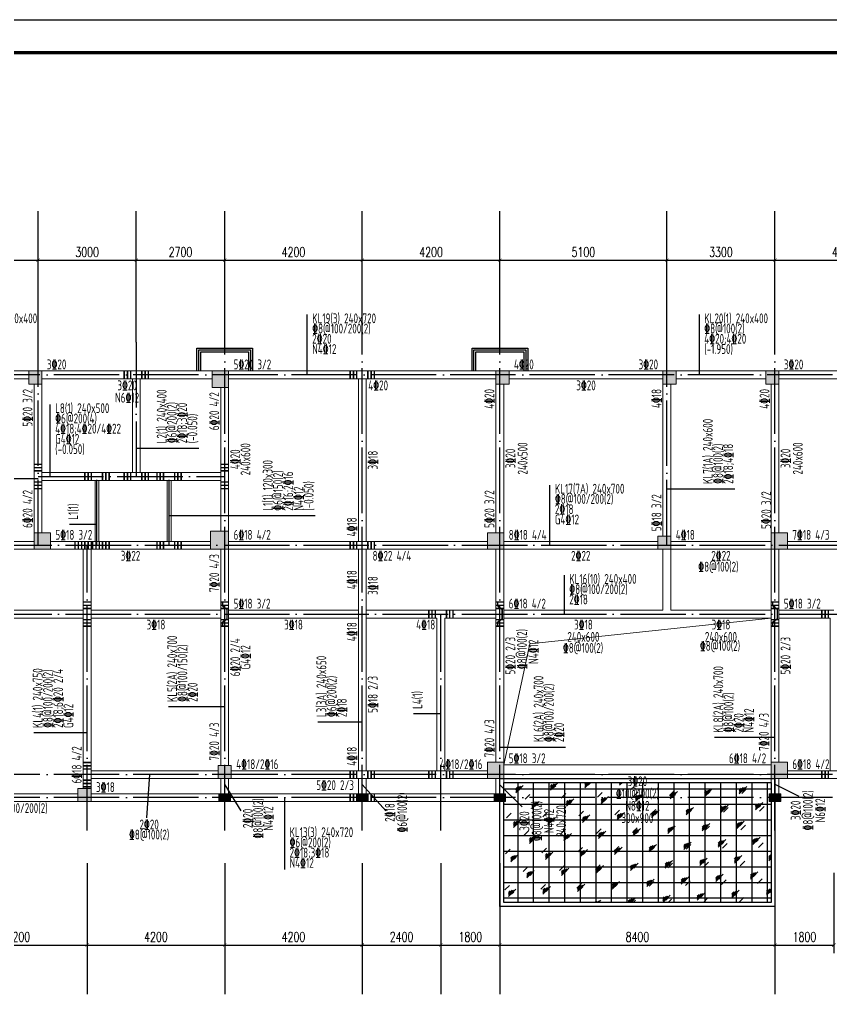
# Model space of a CAD drawing. Extents: x -638872 to -278819, y -139534 to 213996.
# Drawn here: x -519150 to -494384, y -33991 to -3591 of the extents above; entities that cross this region are included whole.
import ezdxf
from ezdxf.enums import TextEntityAlignment as Align

# ---------------------------------------------------------------- set-up
doc = ezdxf.new("R2010")
doc.units = 0
doc.header["$LTSCALE"] = 1000
doc.header["$MEASUREMENT"] = 0
doc.linetypes.add('DOTE', pattern=[2.42, 2, -0.2, 0.02, -0.2])
doc.linetypes.add('线型3', pattern=[500, 300, -200])
doc.layers.get('0').update_dxf_attribs({"linetype": 'CONTINUOUS'})
doc.layers.get('Defpoints').update_dxf_attribs({"linetype": 'CONTINUOUS'})
for name, color, linetype in [('0 - 填充', 250, 'CONTINUOUS'), ('AXIS', 171, 'CONTINUOUS'), ('DOTE', 14, 'DOTE'), ('ROOF', 150, 'CONTINUOUS'), ('TK', 4, 'CONTINUOUS'), ('室外线条', 151, 'CONTINUOUS'), ('栏杆', 144, 'CONTINUOUS')]:
    doc.layers.add(name, color=color, linetype=linetype)
for name, color, linetype, lineweight in [('COLU', 7, 'CONTINUOUS', 0), ('COLU_HATCH', 251, 'CONTINUOUS', 0), ('梁', 4, 'CONTINUOUS', 18), ('梁原位标注', 7, 'CONTINUOUS', 25), ('梁原位标注竖向', 7, 'CONTINUOUS', 25), ('梁虚线', 134, '线型3', 18), ('梁集中标注', 2, 'CONTINUOUS', 25), ('梁集中标注竖向', 2, 'CONTINUOUS', 25), ('次梁吊筋', 1, 'CONTINUOUS', 40), ('次梁箍筋', 1, 'CONTINUOUS', 40), ('洞口边线', 9, 'CONTINUOUS', 18)]:
    doc.layers.add(name, color=color, linetype=linetype, lineweight=lineweight)
doc.styles.add('_TCH_DIM_T3', font='SIMPLEX', dxfattribs={"width": 0.705882, "bigfont": 'GBCBIG'})
doc.styles.add('FromPkpm', font='Pkpmeng', dxfattribs={"width": 0.7, "bigfont": 'hztxt'})
doc.dimstyles.new('_TCH_ARCH&&100', dxfattribs={"dimtxt": 297.5, "dimasz": 100, "dimexe": 250, "dimexo": 300, "dimgap": 100, "dimtad": 1, "dimdec": 0, "dimzin": 0, "dimdsep": 46, "dimtxsty": '_TCH_DIM_T3', "dimblk": 'ARCHTICK', "dimcen": 0.09, "dimclrt": 7, "dimazin": 2, "dimtfac": 1, "dimtdec": 0, "dimtix": 1, "dimtmove": 2, "dimatfit": 3, "dimfxl": 0, "dimtolj": 1, "dimtzin": 0, "dimarcsym": 0})

# ---------------------------------------------------------------- blocks, each defined once
blk = doc.blocks.new('GeYuanFrame_84081615', base_point=(18.76, 4.34))
at = {"layer": 'TK'}
blk.add_line((43.76, 414.34), (751.76, 414.34), dxfattribs=at)
blk.add_lwpolyline([(18.76, 424.34), (761.76, 424.34), (761.76, 4.34), (18.76, 4.34), (18.76, 424.34)], dxfattribs=at)
at = {"layer": 'TK', "const_width": 1}
blk.add_lwpolyline([(751.76, 414.34), (43.76, 414.34), (43.76, 14.34), (751.76, 14.34)], close=True, dxfattribs=at)
blk = doc.blocks.new('_ArchTick')
at = {"color": 0, "linetype": 'ByBlock', "const_width": 0.15}
blk.add_lwpolyline([(-0.5, -0.5), (0.5, 0.5)], dxfattribs=at)
blk = doc.blocks.new('*D730')
at = {"layer": 'AXIS', "color": 0, "lineweight": -2}
for p, q in [((-521297, -29623), (-521297, -32073)), ((-517097, -29623), (-517097, -32073)), ((-521297, -31823), (-517097, -31823))]:
    blk.add_line(p, q, dxfattribs=at)
at = {"layer": 'Defpoints', "color": 0}
for p in [(-521297, -29323), (-517097, -29323), (-517097, -31823)]:
    blk.add_point(p, dxfattribs=at)
at = {"layer": 'AXIS', "color": 0, "lineweight": -2, "xscale": 100, "yscale": 100, "zscale": 100, "rotation": 180}
blk.add_blockref('_ArchTick', (-521297, -31823), dxfattribs=at)
at = {"layer": 'AXIS', "color": 0, "lineweight": -2, "xscale": 100, "yscale": 100, "zscale": 100}
blk.add_blockref('_ArchTick', (-517097, -31823), dxfattribs=at)
at = {"layer": 'AXIS', "color": 7, "insert": (-519197, -31575), "char_height": 297.5, "attachment_point": 5, "style": '_TCH_DIM_T3'}
blk.add_mtext('\\A1;4200', dxfattribs=at)
blk = doc.blocks.new('*D731')
at = {"layer": 'AXIS', "color": 0, "lineweight": -2}
for p, q in [((-517097, -29623), (-517097, -32073)), ((-512897, -29623), (-512897, -32073)), ((-517097, -31823), (-512897, -31823))]:
    blk.add_line(p, q, dxfattribs=at)
at = {"layer": 'Defpoints', "color": 0}
for p in [(-517097, -29323), (-512897, -29323), (-512897, -31823)]:
    blk.add_point(p, dxfattribs=at)
at = {"layer": 'AXIS', "color": 0, "lineweight": -2, "xscale": 100, "yscale": 100, "zscale": 100, "rotation": 180}
blk.add_blockref('_ArchTick', (-517097, -31823), dxfattribs=at)
at = {"layer": 'AXIS', "color": 0, "lineweight": -2, "xscale": 100, "yscale": 100, "zscale": 100}
blk.add_blockref('_ArchTick', (-512897, -31823), dxfattribs=at)
at = {"layer": 'AXIS', "color": 7, "insert": (-514997, -31575), "char_height": 297.5, "attachment_point": 5, "style": '_TCH_DIM_T3'}
blk.add_mtext('\\A1;4200', dxfattribs=at)
blk = doc.blocks.new('*D732')
at = {"layer": 'AXIS', "color": 0, "lineweight": -2}
for p, q in [((-512897, -29623), (-512897, -32073)), ((-508697, -29623), (-508697, -32073)), ((-512897, -31823), (-508697, -31823))]:
    blk.add_line(p, q, dxfattribs=at)
at = {"layer": 'Defpoints', "color": 0}
for p in [(-512897, -29323), (-508697, -29323), (-508697, -31823)]:
    blk.add_point(p, dxfattribs=at)
at = {"layer": 'AXIS', "color": 0, "lineweight": -2, "xscale": 100, "yscale": 100, "zscale": 100, "rotation": 180}
blk.add_blockref('_ArchTick', (-512897, -31823), dxfattribs=at)
at = {"layer": 'AXIS', "color": 0, "lineweight": -2, "xscale": 100, "yscale": 100, "zscale": 100}
blk.add_blockref('_ArchTick', (-508697, -31823), dxfattribs=at)
at = {"layer": 'AXIS', "color": 7, "insert": (-510797, -31575), "char_height": 297.5, "attachment_point": 5, "style": '_TCH_DIM_T3'}
blk.add_mtext('\\A1;4200', dxfattribs=at)
blk = doc.blocks.new('*D733')
at = {"layer": 'AXIS', "color": 0, "lineweight": -2}
for p, q in [((-508697, -29623), (-508697, -32073)), ((-506297, -29623), (-506297, -32073)), ((-508697, -31823), (-506297, -31823))]:
    blk.add_line(p, q, dxfattribs=at)
at = {"layer": 'Defpoints', "color": 0}
for p in [(-508697, -29323), (-506297, -29323), (-506297, -31823)]:
    blk.add_point(p, dxfattribs=at)
at = {"layer": 'AXIS', "color": 0, "lineweight": -2, "xscale": 100, "yscale": 100, "zscale": 100, "rotation": 180}
blk.add_blockref('_ArchTick', (-508697, -31823), dxfattribs=at)
at = {"layer": 'AXIS', "color": 0, "lineweight": -2, "xscale": 100, "yscale": 100, "zscale": 100}
blk.add_blockref('_ArchTick', (-506297, -31823), dxfattribs=at)
at = {"layer": 'AXIS', "color": 7, "insert": (-507497, -31575), "char_height": 297.5, "attachment_point": 5, "style": '_TCH_DIM_T3'}
blk.add_mtext('\\A1;2400', dxfattribs=at)
blk = doc.blocks.new('*D734')
at = {"layer": 'AXIS', "color": 0, "lineweight": -2}
for p, q in [((-506297, -29623), (-506297, -32073)), ((-504497, -29623), (-504497, -32073)), ((-506297, -31823), (-504497, -31823))]:
    blk.add_line(p, q, dxfattribs=at)
at = {"layer": 'Defpoints', "color": 0}
for p in [(-506297, -29323), (-504497, -29323), (-504497, -31823)]:
    blk.add_point(p, dxfattribs=at)
at = {"layer": 'AXIS', "color": 0, "lineweight": -2, "xscale": 100, "yscale": 100, "zscale": 100, "rotation": 180}
blk.add_blockref('_ArchTick', (-506297, -31823), dxfattribs=at)
at = {"layer": 'AXIS', "color": 0, "lineweight": -2, "xscale": 100, "yscale": 100, "zscale": 100}
blk.add_blockref('_ArchTick', (-504497, -31823), dxfattribs=at)
at = {"layer": 'AXIS', "color": 7, "insert": (-505397, -31575), "char_height": 297.5, "attachment_point": 5, "style": '_TCH_DIM_T3'}
blk.add_mtext('\\A1;1800', dxfattribs=at)
blk = doc.blocks.new('*D735')
at = {"layer": 'AXIS', "color": 0, "lineweight": -2}
for p, q in [((-504497, -29623), (-504497, -32073)), ((-496097, -29623), (-496097, -32073)), ((-504497, -31823), (-496097, -31823))]:
    blk.add_line(p, q, dxfattribs=at)
at = {"layer": 'Defpoints', "color": 0}
for p in [(-504497, -29323), (-496097, -29323), (-496097, -31823)]:
    blk.add_point(p, dxfattribs=at)
at = {"layer": 'AXIS', "color": 0, "lineweight": -2, "xscale": 100, "yscale": 100, "zscale": 100, "rotation": 180}
blk.add_blockref('_ArchTick', (-504497, -31823), dxfattribs=at)
at = {"layer": 'AXIS', "color": 0, "lineweight": -2, "xscale": 100, "yscale": 100, "zscale": 100}
blk.add_blockref('_ArchTick', (-496097, -31823), dxfattribs=at)
at = {"layer": 'AXIS', "color": 7, "insert": (-500297, -31575), "char_height": 297.5, "attachment_point": 5, "style": '_TCH_DIM_T3'}
blk.add_mtext('\\A1;8400', dxfattribs=at)
blk = doc.blocks.new('*D736')
at = {"layer": 'AXIS', "color": 0, "lineweight": -2}
for p, q in [((-496097, -29623), (-496097, -32073)), ((-494297, -29623), (-494297, -32073)), ((-496097, -31823), (-494297, -31823))]:
    blk.add_line(p, q, dxfattribs=at)
at = {"layer": 'Defpoints', "color": 0}
for p in [(-496097, -29323), (-494297, -29323), (-494297, -31823)]:
    blk.add_point(p, dxfattribs=at)
at = {"layer": 'AXIS', "color": 0, "lineweight": -2, "xscale": 100, "yscale": 100, "zscale": 100, "rotation": 180}
blk.add_blockref('_ArchTick', (-496097, -31823), dxfattribs=at)
at = {"layer": 'AXIS', "color": 0, "lineweight": -2, "xscale": 100, "yscale": 100, "zscale": 100}
blk.add_blockref('_ArchTick', (-494297, -31823), dxfattribs=at)
at = {"layer": 'AXIS', "color": 7, "insert": (-495197, -31575), "char_height": 297.5, "attachment_point": 5, "style": '_TCH_DIM_T3'}
blk.add_mtext('\\A1;1800', dxfattribs=at)
blk = doc.blocks.new('*D742')
at = {"layer": 'AXIS', "color": 0, "lineweight": -2}
for p, q in [((-521597, -13123), (-521597, -10673)), ((-521597, -10923), (-518597, -10923)), ((-518597, -13123), (-518597, -10673))]:
    blk.add_line(p, q, dxfattribs=at)
at = {"layer": 'Defpoints', "color": 0}
for p in [(-518597, -10923), (-521597, -13423), (-518597, -13423)]:
    blk.add_point(p, dxfattribs=at)
at = {"layer": 'AXIS', "color": 0, "lineweight": -2, "xscale": 100, "yscale": 100, "zscale": 100, "rotation": 180}
blk.add_blockref('_ArchTick', (-521597, -10923), dxfattribs=at)
at = {"layer": 'AXIS', "color": 0, "lineweight": -2, "xscale": 100, "yscale": 100, "zscale": 100}
blk.add_blockref('_ArchTick', (-518597, -10923), dxfattribs=at)
at = {"layer": 'AXIS', "color": 7, "insert": (-520097, -10675), "char_height": 297.5, "attachment_point": 5, "style": '_TCH_DIM_T3'}
blk.add_mtext('\\A1;3000', dxfattribs=at)
blk = doc.blocks.new('*D743')
at = {"layer": 'AXIS', "color": 0, "lineweight": -2}
for p, q in [((-518597, -13123), (-518597, -10673)), ((-518597, -10923), (-515597, -10923)), ((-515597, -13123), (-515597, -10673))]:
    blk.add_line(p, q, dxfattribs=at)
at = {"layer": 'Defpoints', "color": 0}
for p in [(-515597, -10923), (-518597, -13423), (-515597, -13423)]:
    blk.add_point(p, dxfattribs=at)
at = {"layer": 'AXIS', "color": 0, "lineweight": -2, "xscale": 100, "yscale": 100, "zscale": 100, "rotation": 180}
blk.add_blockref('_ArchTick', (-518597, -10923), dxfattribs=at)
at = {"layer": 'AXIS', "color": 0, "lineweight": -2, "xscale": 100, "yscale": 100, "zscale": 100}
blk.add_blockref('_ArchTick', (-515597, -10923), dxfattribs=at)
at = {"layer": 'AXIS', "color": 7, "insert": (-517097, -10675), "char_height": 297.5, "attachment_point": 5, "style": '_TCH_DIM_T3'}
blk.add_mtext('\\A1;3000', dxfattribs=at)
blk = doc.blocks.new('*D744')
at = {"layer": 'AXIS', "color": 0, "lineweight": -2}
for p, q in [((-515597, -13123), (-515597, -10673)), ((-515597, -10923), (-512897, -10923)), ((-512897, -13123), (-512897, -10673))]:
    blk.add_line(p, q, dxfattribs=at)
at = {"layer": 'Defpoints', "color": 0}
for p in [(-512897, -10923), (-515597, -13423), (-512897, -13423)]:
    blk.add_point(p, dxfattribs=at)
at = {"layer": 'AXIS', "color": 0, "lineweight": -2, "xscale": 100, "yscale": 100, "zscale": 100, "rotation": 180}
blk.add_blockref('_ArchTick', (-515597, -10923), dxfattribs=at)
at = {"layer": 'AXIS', "color": 0, "lineweight": -2, "xscale": 100, "yscale": 100, "zscale": 100}
blk.add_blockref('_ArchTick', (-512897, -10923), dxfattribs=at)
at = {"layer": 'AXIS', "color": 7, "insert": (-514247, -10675), "char_height": 297.5, "attachment_point": 5, "style": '_TCH_DIM_T3'}
blk.add_mtext('\\A1;2700', dxfattribs=at)
blk = doc.blocks.new('*D745')
at = {"layer": 'AXIS', "color": 0, "lineweight": -2}
for p, q in [((-512897, -13123), (-512897, -10673)), ((-512897, -10923), (-508697, -10923)), ((-508697, -13123), (-508697, -10673))]:
    blk.add_line(p, q, dxfattribs=at)
at = {"layer": 'Defpoints', "color": 0}
for p in [(-508697, -10923), (-512897, -13423), (-508697, -13423)]:
    blk.add_point(p, dxfattribs=at)
at = {"layer": 'AXIS', "color": 0, "lineweight": -2, "xscale": 100, "yscale": 100, "zscale": 100, "rotation": 180}
blk.add_blockref('_ArchTick', (-512897, -10923), dxfattribs=at)
at = {"layer": 'AXIS', "color": 0, "lineweight": -2, "xscale": 100, "yscale": 100, "zscale": 100}
blk.add_blockref('_ArchTick', (-508697, -10923), dxfattribs=at)
at = {"layer": 'AXIS', "color": 7, "insert": (-510797, -10675), "char_height": 297.5, "attachment_point": 5, "style": '_TCH_DIM_T3'}
blk.add_mtext('\\A1;4200', dxfattribs=at)
blk = doc.blocks.new('*D746')
at = {"layer": 'AXIS', "color": 0, "lineweight": -2}
for p, q in [((-508697, -13123), (-508697, -10673)), ((-508697, -10923), (-504497, -10923)), ((-504497, -13123), (-504497, -10673))]:
    blk.add_line(p, q, dxfattribs=at)
at = {"layer": 'Defpoints', "color": 0}
for p in [(-504497, -10923), (-508697, -13423), (-504497, -13423)]:
    blk.add_point(p, dxfattribs=at)
at = {"layer": 'AXIS', "color": 0, "lineweight": -2, "xscale": 100, "yscale": 100, "zscale": 100, "rotation": 180}
blk.add_blockref('_ArchTick', (-508697, -10923), dxfattribs=at)
at = {"layer": 'AXIS', "color": 0, "lineweight": -2, "xscale": 100, "yscale": 100, "zscale": 100}
blk.add_blockref('_ArchTick', (-504497, -10923), dxfattribs=at)
at = {"layer": 'AXIS', "color": 7, "insert": (-506597, -10675), "char_height": 297.5, "attachment_point": 5, "style": '_TCH_DIM_T3'}
blk.add_mtext('\\A1;4200', dxfattribs=at)
blk = doc.blocks.new('*D747')
at = {"layer": 'AXIS', "color": 0, "lineweight": -2}
for p, q in [((-504497, -13123), (-504497, -10673)), ((-504497, -10923), (-499397, -10923)), ((-499397, -13123), (-499397, -10673))]:
    blk.add_line(p, q, dxfattribs=at)
at = {"layer": 'Defpoints', "color": 0}
for p in [(-499397, -10923), (-504497, -13423), (-499397, -13423)]:
    blk.add_point(p, dxfattribs=at)
at = {"layer": 'AXIS', "color": 0, "lineweight": -2, "xscale": 100, "yscale": 100, "zscale": 100, "rotation": 180}
blk.add_blockref('_ArchTick', (-504497, -10923), dxfattribs=at)
at = {"layer": 'AXIS', "color": 0, "lineweight": -2, "xscale": 100, "yscale": 100, "zscale": 100}
blk.add_blockref('_ArchTick', (-499397, -10923), dxfattribs=at)
at = {"layer": 'AXIS', "color": 7, "insert": (-501947, -10675), "char_height": 297.5, "attachment_point": 5, "style": '_TCH_DIM_T3'}
blk.add_mtext('\\A1;5100', dxfattribs=at)
blk = doc.blocks.new('*D748')
at = {"layer": 'AXIS', "color": 0, "lineweight": -2}
for p, q in [((-499397, -13123), (-499397, -10673)), ((-499397, -10923), (-496097, -10923)), ((-496097, -13123), (-496097, -10673))]:
    blk.add_line(p, q, dxfattribs=at)
at = {"layer": 'Defpoints', "color": 0}
for p in [(-496097, -10923), (-499397, -13423), (-496097, -13423)]:
    blk.add_point(p, dxfattribs=at)
at = {"layer": 'AXIS', "color": 0, "lineweight": -2, "xscale": 100, "yscale": 100, "zscale": 100, "rotation": 180}
blk.add_blockref('_ArchTick', (-499397, -10923), dxfattribs=at)
at = {"layer": 'AXIS', "color": 0, "lineweight": -2, "xscale": 100, "yscale": 100, "zscale": 100}
blk.add_blockref('_ArchTick', (-496097, -10923), dxfattribs=at)
at = {"layer": 'AXIS', "color": 7, "insert": (-497747, -10675), "char_height": 297.5, "attachment_point": 5, "style": '_TCH_DIM_T3'}
blk.add_mtext('\\A1;3300', dxfattribs=at)
blk = doc.blocks.new('*D749')
at = {"layer": 'AXIS', "color": 0, "lineweight": -2}
for p, q in [((-496097, -13123), (-496097, -10673)), ((-496097, -10923), (-491897, -10923)), ((-491897, -13123), (-491897, -10673))]:
    blk.add_line(p, q, dxfattribs=at)
at = {"layer": 'Defpoints', "color": 0}
for p in [(-491897, -10923), (-496097, -13423), (-491897, -13423)]:
    blk.add_point(p, dxfattribs=at)
at = {"layer": 'AXIS', "color": 0, "lineweight": -2, "xscale": 100, "yscale": 100, "zscale": 100, "rotation": 180}
blk.add_blockref('_ArchTick', (-496097, -10923), dxfattribs=at)
at = {"layer": 'AXIS', "color": 0, "lineweight": -2, "xscale": 100, "yscale": 100, "zscale": 100}
blk.add_blockref('_ArchTick', (-491897, -10923), dxfattribs=at)
at = {"layer": 'AXIS', "color": 7, "insert": (-493997, -10675), "char_height": 297.5, "attachment_point": 5, "style": '_TCH_DIM_T3'}
blk.add_mtext('\\A1;4200', dxfattribs=at)

msp = doc.modelspace()

# ---------------------------------------------------------------- hatches: boundary and pattern name
at = {"layer": '0 - 填充'}
h = msp.add_hatch(dxfattribs=at)
h.set_pattern_fill('玻璃1', color=256, scale=100)
h.set_pattern_definition([(45, (-747782.55, 22041.4), (-489.8836, 489.8836), [224, -576]), (45, (-747686.55, 22081.4), (-489.8836, 489.8836), [96, -704]), (45, (-747782.55, 22081.4), (-489.8836, 489.8836), [160, -640]), (45, (-747734.55, 22041.4), (537.4012, -537.4012), [200, -600]), (45, (-747782.55, 22001.4), (-489.8836, 489.8836), [320, -480]), (45, (-747782.55, 22121.4), (-489.8836, 489.8836), [80, -720])])
h.paths.add_polyline_path([(-504376.73, -26863.44), (-496216.73, -26863.44), (-496216.73, -30523.44), (-504376.73, -30523.44)])
h = msp.add_hatch(dxfattribs=at)
h.set_pattern_fill('NET', color=256, scale=150)
h.set_pattern_definition([(0, (-747782.55, 22001.4), (0, 476.25), []), (90, (-747782.55, 22001.4), (-476.25, 3e-14), [])])
h.paths.add_polyline_path([(-504376.73, -26863.44), (-496216.73, -26863.44), (-496216.73, -30523.44), (-504376.73, -30523.44)])
at = {"layer": 'COLU_HATCH'}
for points in [[(-518476.73, -14703.44), (-518476.73, -14303.44), (-518876.73, -14303.44), (-518876.73, -14703.44)], [(-512776.73, -14803.44), (-512776.73, -14303.44), (-513276.73, -14303.44), (-513276.73, -14803.44)], [(-504216.73, -14703.44), (-504216.73, -14303.44), (-504616.73, -14303.44), (-504616.73, -14703.44)], [(-499116.73, -14703.44), (-499116.73, -14303.44), (-499516.73, -14303.44), (-499516.73, -14703.44)], [(-495976.73, -14703.44), (-495976.73, -14303.44), (-496376.73, -14303.44), (-496376.73, -14703.44)], [(-518216.73, -19743.44), (-518216.73, -19243.44), (-518716.73, -19243.44), (-518716.73, -19743.44)], [(-512776.73, -19743.44), (-512776.73, -19193.44), (-513326.73, -19193.44), (-513326.73, -19743.44)], [(-504376.73, -19743.44), (-504376.73, -19243.44), (-504876.73, -19243.44), (-504876.73, -19743.44)], [(-499276.73, -19743.44), (-499276.73, -19343.44), (-499676.73, -19343.44), (-499676.73, -19743.44)], [(-495716.73, -19743.44), (-495716.73, -19243.44), (-496216.73, -19243.44), (-496216.73, -19743.44)], [(-512696.73, -26743.44), (-512696.73, -26343.44), (-513096.73, -26343.44), (-513096.73, -26743.44)], [(-504376.73, -26743.44), (-504376.73, -26243.44), (-504876.73, -26243.44), (-504876.73, -26743.44)], [(-495716.73, -26743.44), (-495716.73, -26243.44), (-496216.73, -26243.44), (-496216.73, -26743.44)], [(-516976.73, -27443.44), (-516976.73, -27043.44), (-517376.73, -27043.44), (-517376.73, -27443.44)], [(-513071.73, -27203.44), (-512721.73, -27203.44), (-512721.73, -27443.44), (-513071.73, -27443.44)], [(-508871.73, -27203.44), (-508521.73, -27203.44), (-508521.73, -27443.44), (-508871.73, -27443.44)], [(-504671.73, -27203.44), (-504321.73, -27203.44), (-504321.73, -27443.44), (-504671.73, -27443.44)], [(-496271.73, -27203.44), (-495921.73, -27203.44), (-495921.73, -27443.44), (-496271.73, -27443.44)]]:
    msp.add_hatch(color=256, dxfattribs=at).paths.add_polyline_path(points)

# ---------------------------------------------------------------- linework, layer by layer
at = {"layer": 'AXIS'}
for p, q in [((-518596.73, -13423.44), (-518596.73, -9423.44)), ((-515596.73, -13423.44), (-515596.73, -9423.44)), ((-512896.73, -13423.44), (-512896.73, -9423.44)), ((-508696.73, -13423.44), (-508696.73, -9423.44)), ((-504496.73, -13423.44), (-504496.73, -9423.44)), ((-499396.73, -13423.44), (-499396.73, -9423.44)), ((-496096.73, -13423.44), (-496096.73, -9423.44)), ((-517096.73, -29323.44), (-517096.73, -33323.44)), ((-512896.73, -29323.44), (-512896.73, -33323.44)), ((-508696.73, -29323.44), (-508696.73, -33323.44)), ((-506296.73, -29323.44), (-506296.73, -33323.44)), ((-504496.73, -29323.44), (-504496.73, -33323.44)), ((-496096.73, -29323.44), (-496096.73, -33323.44))]:
    msp.add_line(p, q, dxfattribs=at)
at = {"layer": 'COLU'}
for points in [[(-518476.73, -14703.44), (-518476.73, -14303.44), (-518876.73, -14303.44), (-518876.73, -14703.44)], [(-512776.73, -14803.44), (-512776.73, -14303.44), (-513276.73, -14303.44), (-513276.73, -14803.44)], [(-504216.73, -14703.44), (-504216.73, -14303.44), (-504616.73, -14303.44), (-504616.73, -14703.44)], [(-499116.73, -14703.44), (-499116.73, -14303.44), (-499516.73, -14303.44), (-499516.73, -14703.44)], [(-495976.73, -14703.44), (-495976.73, -14303.44), (-496376.73, -14303.44), (-496376.73, -14703.44)], [(-518216.73, -19743.44), (-518216.73, -19243.44), (-518716.73, -19243.44), (-518716.73, -19743.44)], [(-512776.73, -19743.44), (-512776.73, -19193.44), (-513326.73, -19193.44), (-513326.73, -19743.44)], [(-504376.73, -19743.44), (-504376.73, -19243.44), (-504876.73, -19243.44), (-504876.73, -19743.44)], [(-499276.73, -19743.44), (-499276.73, -19343.44), (-499676.73, -19343.44), (-499676.73, -19743.44)], [(-495716.73, -19743.44), (-495716.73, -19243.44), (-496216.73, -19243.44), (-496216.73, -19743.44)], [(-512696.73, -26743.44), (-512696.73, -26343.44), (-513096.73, -26343.44), (-513096.73, -26743.44)], [(-504376.73, -26743.44), (-504376.73, -26243.44), (-504876.73, -26243.44), (-504876.73, -26743.44)], [(-495716.73, -26743.44), (-495716.73, -26243.44), (-496216.73, -26243.44), (-496216.73, -26743.44)], [(-516976.73, -27443.44), (-516976.73, -27043.44), (-517376.73, -27043.44), (-517376.73, -27443.44)], [(-513071.73, -27203.44), (-512721.73, -27203.44), (-512721.73, -27443.44), (-513071.73, -27443.44)], [(-508871.73, -27203.44), (-508521.73, -27203.44), (-508521.73, -27443.44), (-508871.73, -27443.44)], [(-504671.73, -27203.44), (-504321.73, -27203.44), (-504321.73, -27443.44), (-504671.73, -27443.44)], [(-496271.73, -27203.44), (-495921.73, -27203.44), (-495921.73, -27443.44), (-496271.73, -27443.44)]]:
    msp.add_lwpolyline(points, close=True, dxfattribs=at)
at = {"layer": 'DOTE', "color": 8, "linetype": 'DOTE'}
for p, q in [((-518596.73, -19623.44), (-518596.73, -13423.44)), ((-515596.73, -13423.44), (-515596.73, -17523.44)), ((-512896.73, -28323.44), (-512896.73, -13423.44)), ((-508696.73, -28323.44), (-508696.73, -13423.44)), ((-504496.73, -28323.44), (-504496.73, -13423.44)), ((-499396.73, -19623.44), (-499396.73, -13423.44)), ((-496096.73, -28323.44), (-496096.73, -13423.44)), ((-477396.73, -14423.44), (-522596.73, -14423.44)), ((-518596.73, -17523.44), (-512896.73, -17523.44)), ((-516796.73, -19623.44), (-516796.73, -17523.44)), ((-514596.73, -19623.44), (-514596.73, -17523.44)), ((-522596.73, -19623.44), (-477396.73, -19623.44)), ((-517096.73, -28323.44), (-517096.73, -19623.44)), ((-522596.73, -21723.44), (-477396.73, -21723.44)), ((-506296.73, -28323.44), (-506296.73, -21723.44)), ((-477396.73, -26623.44), (-522596.73, -26623.44)), ((-515194.11, -26623.44), (-515289.99, -27939.27)), ((-512896.73, -26934.84), (-512400.97, -27726.8)), ((-508696.73, -26922.44), (-507982.56, -27728.25)), ((-504496.73, -26929.77), (-503814.95, -27601.38)), ((-496096.73, -26916.98), (-495364.4, -27276.05)), ((-477396.73, -27323.44), (-522596.73, -27323.44))]:
    msp.add_line(p, q, dxfattribs=at)
at = {"layer": 'ROOF'}
for points in [[(-504496.73, -26743.44), (-496096.73, -26743.44), (-496096.73, -30643.44), (-504496.73, -30643.44)], [(-504376.73, -26863.44), (-496216.73, -26863.44), (-496216.73, -30523.44), (-504376.73, -30523.44)]]:
    msp.add_lwpolyline(points, close=True, dxfattribs=at)
at = {"layer": '室外线条'}
for points in [[(-513746.73, -14303.44), (-513746.73, -13603.44), (-512046.73, -13603.44), (-512046.73, -14303.44)], [(-505346.73, -14303.44), (-505346.73, -13603.44), (-503646.73, -13603.44), (-503646.73, -14303.44)]]:
    msp.add_lwpolyline(points, dxfattribs=at)
at = {"layer": '栏杆'}
for points in [[(-513686.73, -14303.44), (-513686.73, -13663.44), (-512106.73, -13663.44), (-512106.73, -14303.44)], [(-505286.73, -14303.44), (-505286.73, -13663.44), (-503706.73, -13663.44), (-503706.73, -14303.44)], [(-513626.73, -14303.44), (-513626.73, -13723.44), (-512166.73, -13723.44), (-512166.73, -14303.44)], [(-505226.73, -14303.44), (-505226.73, -13723.44), (-503766.73, -13723.44), (-503766.73, -14303.44)]]:
    msp.add_lwpolyline(points, dxfattribs=at)
at = {"layer": '梁', "lineweight": 18, "ltscale": 1}
for p, q in [((-521316.73, -14303.44), (-518876.73, -14303.44)), ((-521316.73, -14543.44), (-518876.73, -14543.44)), ((-518476.73, -14303.44), (-513276.73, -14303.44)), ((-518476.73, -14543.44), (-513276.73, -14543.44)), ((-512776.73, -14303.44), (-504616.73, -14303.44)), ((-504216.73, -14303.44), (-499516.73, -14303.44)), ((-499116.73, -14303.44), (-496376.73, -14303.44)), ((-499116.73, -14543.44), (-496376.73, -14543.44)), ((-495976.73, -14303.44), (-487946.73, -14303.44)), ((-518716.73, -19243.44), (-518716.73, -14703.44)), ((-518476.73, -19243.44), (-518476.73, -14703.44)), ((-513016.73, -19193.44), (-513016.73, -14803.44)), ((-499276.73, -19343.44), (-499276.73, -14703.44)), ((-496216.73, -19243.44), (-496216.73, -14703.44)), ((-521476.73, -19503.44), (-518716.73, -19503.44)), ((-518216.73, -19503.44), (-513326.73, -19503.44)), ((-499276.73, -19503.44), (-496216.73, -19503.44)), ((-504376.73, -26243.44), (-504376.73, -21723.44)), ((-504376.73, -21843.44), (-499396.73, -21843.44)), ((-499396.73, -21843.44), (-496216.73, -21843.44)), ((-496216.73, -26243.44), (-496216.73, -21723.44)), ((-504376.73, -26323.44), (-496216.73, -26323.44)), ((-504376.73, -26623.44), (-496216.73, -26623.44)), ((-504376.73, -27443.44), (-504376.73, -26743.44)), ((-496216.73, -27323.44), (-496216.73, -26743.44)), ((-495976.73, -27323.44), (-495976.73, -26743.44)), ((-495716.73, -26743.44), (-487896.73, -26743.44)), ((-495976.73, -27323.44), (-496216.73, -27323.44)), ((-521016.73, -27443.44), (-517376.73, -27443.44)), ((-516976.73, -27443.44), (-504376.73, -27443.44))]:
    msp.add_line(p, q, dxfattribs=at)
at = {"layer": '梁虚线', "lineweight": 18, "ltscale": 1}
for p, q in [((-515716.73, -17403.44), (-515716.73, -14543.44)), ((-515476.73, -17403.44), (-515476.73, -14543.44)), ((-512776.73, -14543.44), (-504616.73, -14543.44)), ((-508816.73, -19503.44), (-508816.73, -14543.44)), ((-508576.73, -19503.44), (-508576.73, -14543.44)), ((-504216.73, -14543.44), (-499516.73, -14543.44)), ((-495976.73, -14543.44), (-487946.73, -14543.44)), ((-512776.73, -19193.44), (-512776.73, -14803.44)), ((-504616.73, -19243.44), (-504616.73, -14703.44)), ((-504376.73, -19243.44), (-504376.73, -14703.44)), ((-499516.73, -19343.44), (-499516.73, -14703.44)), ((-495976.73, -19243.44), (-495976.73, -14703.44)), ((-518476.73, -17403.44), (-513016.73, -17403.44)), ((-518476.73, -17643.44), (-513016.73, -17643.44)), ((-516856.73, -19503.44), (-516856.73, -17643.44)), ((-516736.73, -19503.44), (-516736.73, -17643.44)), ((-514656.73, -19503.44), (-514656.73, -17643.44)), ((-514536.73, -19503.44), (-514536.73, -17643.44)), ((-521476.73, -19743.44), (-518716.73, -19743.44)), ((-518216.73, -19743.44), (-513326.73, -19743.44)), ((-517216.73, -27043.44), (-517216.73, -19743.44)), ((-516976.73, -27043.44), (-516976.73, -19743.44)), ((-513016.73, -26343.44), (-513016.73, -19743.44)), ((-512776.73, -19503.44), (-504876.73, -19503.44)), ((-512776.73, -26343.44), (-512776.73, -19743.44)), ((-512776.73, -19743.44), (-504876.73, -19743.44)), ((-508816.73, -26503.44), (-508816.73, -19743.44)), ((-508576.73, -26503.44), (-508576.73, -19743.44)), ((-504616.73, -21723.44), (-504616.73, -19743.44)), ((-504376.73, -19503.44), (-499676.73, -19503.44)), ((-504376.73, -19743.44), (-499676.73, -19743.44)), ((-504376.73, -21723.44), (-504376.73, -19743.44)), ((-499516.73, -21603.44), (-499516.73, -19743.44)), ((-499276.73, -19743.44), (-496216.73, -19743.44)), ((-499276.73, -21603.44), (-499276.73, -19743.44)), ((-496216.73, -21723.44), (-496216.73, -19743.44)), ((-495976.73, -21723.44), (-495976.73, -19743.44)), ((-495716.73, -19503.44), (-487946.73, -19503.44)), ((-495716.73, -19743.44), (-487946.73, -19743.44)), ((-521176.73, -21603.44), (-517216.73, -21603.44)), ((-521176.73, -21843.44), (-517216.73, -21843.44)), ((-516976.73, -21603.44), (-513016.73, -21603.44)), ((-516976.73, -21843.44), (-513016.73, -21843.44)), ((-512776.73, -21603.44), (-508816.73, -21603.44)), ((-512776.73, -21843.44), (-508816.73, -21843.44)), ((-508576.73, -21603.44), (-506296.73, -21603.44)), ((-508576.73, -21843.44), (-506416.73, -21843.44)), ((-506416.73, -26503.44), (-506416.73, -21843.44)), ((-506296.73, -21603.44), (-504616.73, -21603.44)), ((-506176.73, -26503.44), (-506176.73, -21843.44)), ((-506176.73, -21843.44), (-504616.73, -21843.44)), ((-504616.73, -26243.44), (-504616.73, -21723.44)), ((-504376.73, -21603.44), (-499516.73, -21603.44)), ((-499276.73, -21603.44), (-496216.73, -21603.44)), ((-495976.73, -21603.44), (-494296.73, -21603.44)), ((-495976.73, -26243.44), (-495976.73, -21723.44)), ((-495976.73, -21843.44), (-494416.73, -21843.44)), ((-494416.73, -26503.44), (-494416.73, -21843.44)), ((-516976.73, -26503.44), (-513096.73, -26503.44)), ((-516976.73, -26743.44), (-513096.73, -26743.44)), ((-513016.73, -27203.44), (-513016.73, -26743.44)), ((-512776.73, -27203.44), (-512776.73, -26743.44)), ((-512696.73, -26503.44), (-504876.73, -26503.44)), ((-512696.73, -26743.44), (-504876.73, -26743.44)), ((-508816.73, -27203.44), (-508816.73, -26743.44)), ((-508576.73, -27203.44), (-508576.73, -26743.44)), ((-504616.73, -27203.44), (-504616.73, -26743.44)), ((-495716.73, -26503.44), (-487896.73, -26503.44)), ((-521016.73, -27203.44), (-517376.73, -27203.44)), ((-516976.73, -27203.44), (-504616.73, -27203.44))]:
    msp.add_line(p, q, dxfattribs=at)
at = {"layer": '梁集中标注', "linetype": 'Continuous', "lineweight": 25, "ltscale": 1}
for p, q in [((-510376.73, -14423.44), (-510376.73, -12584.69)), ((-498406.73, -14423.44), (-498406.73, -12584.69)), ((-518223.01, -17523.44), (-518223.01, -15326.51)), ((-502966.73, -19623.44), (-502966.73, -17784.69)), ((-499396.73, -17900.12), (-497323.26, -17900.12)), ((-502528.01, -21723.44), (-502528.01, -20538.12)), ((-508696.73, -25016.43), (-510058.8, -25016.43)), ((-496096.73, -25489.92), (-497940.24, -25489.92)), ((-504496.73, -25780.26), (-502488.77, -25780.26)), ((-511068.14, -27323.44), (-511068.14, -29516.39))]:
    msp.add_line(p, q, dxfattribs=at)
at = {"layer": '梁集中标注竖向', "linetype": 'Continuous', "lineweight": 25, "ltscale": 1}
for p, q in [((-515596.73, -16661.97), (-513684.23, -16661.97)), ((-518596.73, -17590.78), (-520435.48, -17590.78)), ((-514596.73, -18719.33), (-510134.41, -18719.33)), ((-516796.73, -18993.44), (-517637.98, -18993.44)), ((-512896.73, -24555.04), (-514614.43, -24555.04)), ((-506296.73, -24765.79), (-507129.57, -24765.79)), ((-517096.73, -25348.48), (-518720.1, -25348.48))]:
    msp.add_line(p, q, dxfattribs=at)
at = {"layer": '次梁吊筋', "linetype": 'Continuous', "ltscale": 1, "const_width": 44.9}
for points in [[(-512966.73, -21478.44), (-512966.73, -21378.44)], [(-512826.73, -21578.44), (-512966.73, -21478.44)], [(-512826.73, -21868.44), (-512826.73, -21578.44)], [(-504566.73, -21478.44), (-504566.73, -21378.44)], [(-504426.73, -21578.44), (-504566.73, -21478.44)], [(-504426.73, -21868.44), (-504426.73, -21578.44)], [(-496166.73, -21478.44), (-496166.73, -21378.44)], [(-496026.73, -21578.44), (-496166.73, -21478.44)], [(-496026.73, -21868.44), (-496026.73, -21578.44)], [(-512966.73, -21968.44), (-512826.73, -21868.44)], [(-504566.73, -21968.44), (-504426.73, -21868.44)], [(-496166.73, -21968.44), (-496026.73, -21868.44)], [(-512966.73, -22068.44), (-512966.73, -21968.44)], [(-504566.73, -22068.44), (-504566.73, -21968.44)], [(-496166.73, -22068.44), (-496166.73, -21968.44)]]:
    msp.add_lwpolyline(points, dxfattribs=at)
at = {"layer": '次梁箍筋', "linetype": 'Continuous', "ltscale": 1, "const_width": 44.9}
for points in [[(-515966.73, -14303.44), (-515966.73, -14543.44)], [(-515866.73, -14303.44), (-515866.73, -14543.44)], [(-515766.73, -14303.44), (-515766.73, -14543.44)], [(-515426.73, -14303.44), (-515426.73, -14543.44)], [(-515326.73, -14303.44), (-515326.73, -14543.44)], [(-515226.73, -14303.44), (-515226.73, -14543.44)], [(-509066.73, -14303.44), (-509066.73, -14543.44)], [(-508966.73, -14303.44), (-508966.73, -14543.44)], [(-508866.73, -14303.44), (-508866.73, -14543.44)], [(-508526.73, -14303.44), (-508526.73, -14543.44)], [(-508426.73, -14303.44), (-508426.73, -14543.44)], [(-508326.73, -14303.44), (-508326.73, -14543.44)], [(-518716.73, -17153.44), (-518476.73, -17153.44)], [(-518716.73, -17253.44), (-518476.73, -17253.44)], [(-513016.73, -17153.44), (-512776.73, -17153.44)], [(-513016.73, -17253.44), (-512776.73, -17253.44)], [(-518716.73, -17353.44), (-518476.73, -17353.44)], [(-517166.73, -17403.44), (-517166.73, -17643.44)], [(-517066.73, -17403.44), (-517066.73, -17643.44)], [(-516966.73, -17403.44), (-516966.73, -17643.44)], [(-516626.73, -17403.44), (-516626.73, -17643.44)], [(-516526.73, -17403.44), (-516526.73, -17643.44)], [(-516426.73, -17403.44), (-516426.73, -17643.44)], [(-515966.73, -17403.44), (-515966.73, -17643.44)], [(-515866.73, -17403.44), (-515866.73, -17643.44)], [(-515766.73, -17403.44), (-515766.73, -17643.44)], [(-515426.73, -17403.44), (-515426.73, -17643.44)], [(-515326.73, -17403.44), (-515326.73, -17643.44)], [(-515226.73, -17403.44), (-515226.73, -17643.44)], [(-514966.73, -17403.44), (-514966.73, -17643.44)], [(-514866.73, -17403.44), (-514866.73, -17643.44)], [(-514766.73, -17403.44), (-514766.73, -17643.44)], [(-514426.73, -17403.44), (-514426.73, -17643.44)], [(-514326.73, -17403.44), (-514326.73, -17643.44)], [(-514226.73, -17403.44), (-514226.73, -17643.44)], [(-513016.73, -17353.44), (-512776.73, -17353.44)], [(-518716.73, -17693.44), (-518476.73, -17693.44)], [(-518716.73, -17793.44), (-518476.73, -17793.44)], [(-518716.73, -17893.44), (-518476.73, -17893.44)], [(-513016.73, -17693.44), (-512776.73, -17693.44)], [(-513016.73, -17793.44), (-512776.73, -17793.44)], [(-513016.73, -17893.44), (-512776.73, -17893.44)], [(-517466.73, -19503.44), (-517466.73, -19743.44)], [(-517366.73, -19503.44), (-517366.73, -19743.44)], [(-517266.73, -19503.44), (-517266.73, -19743.44)], [(-517166.73, -19503.44), (-517166.73, -19743.44)], [(-517066.73, -19503.44), (-517066.73, -19743.44)], [(-516966.73, -19503.44), (-516966.73, -19743.44)], [(-516926.73, -19503.44), (-516926.73, -19743.44)], [(-516826.73, -19503.44), (-516826.73, -19743.44)], [(-516726.73, -19503.44), (-516726.73, -19743.44)], [(-516626.73, -19503.44), (-516626.73, -19743.44)], [(-516526.73, -19503.44), (-516526.73, -19743.44)], [(-516426.73, -19503.44), (-516426.73, -19743.44)], [(-514966.73, -19503.44), (-514966.73, -19743.44)], [(-514866.73, -19503.44), (-514866.73, -19743.44)], [(-514766.73, -19503.44), (-514766.73, -19743.44)], [(-514426.73, -19503.44), (-514426.73, -19743.44)], [(-514326.73, -19503.44), (-514326.73, -19743.44)], [(-514226.73, -19503.44), (-514226.73, -19743.44)], [(-509066.73, -19503.44), (-509066.73, -19743.44)], [(-508966.73, -19503.44), (-508966.73, -19743.44)], [(-508866.73, -19503.44), (-508866.73, -19743.44)], [(-508526.73, -19503.44), (-508526.73, -19743.44)], [(-508426.73, -19503.44), (-508426.73, -19743.44)], [(-508326.73, -19503.44), (-508326.73, -19743.44)], [(-517216.73, -21353.44), (-516976.73, -21353.44)], [(-517216.73, -21453.44), (-516976.73, -21453.44)], [(-517216.73, -21553.44), (-516976.73, -21553.44)], [(-513016.73, -21353.44), (-512776.73, -21353.44)], [(-513016.73, -21453.44), (-512776.73, -21453.44)], [(-513016.73, -21553.44), (-512776.73, -21553.44)], [(-506666.73, -21603.44), (-506666.73, -21843.44)], [(-506566.73, -21603.44), (-506566.73, -21843.44)], [(-506466.73, -21603.44), (-506466.73, -21843.44)], [(-506126.73, -21603.44), (-506126.73, -21843.44)], [(-506026.73, -21603.44), (-506026.73, -21843.44)], [(-505926.73, -21603.44), (-505926.73, -21843.44)], [(-504616.73, -21353.44), (-504376.73, -21353.44)], [(-504616.73, -21453.44), (-504376.73, -21453.44)], [(-504616.73, -21553.44), (-504376.73, -21553.44)], [(-496216.73, -21353.44), (-495976.73, -21353.44)], [(-496216.73, -21453.44), (-495976.73, -21453.44)], [(-496216.73, -21553.44), (-495976.73, -21553.44)], [(-494666.73, -21603.44), (-494666.73, -21843.44)], [(-494566.73, -21603.44), (-494566.73, -21843.44)], [(-494466.73, -21603.44), (-494466.73, -21843.44)], [(-517216.73, -21893.44), (-516976.73, -21893.44)], [(-513016.73, -21893.44), (-512776.73, -21893.44)], [(-504616.73, -21893.44), (-504376.73, -21893.44)], [(-496216.73, -21893.44), (-495976.73, -21893.44)], [(-517216.73, -21993.44), (-516976.73, -21993.44)], [(-517216.73, -22093.44), (-516976.73, -22093.44)], [(-513016.73, -21993.44), (-512776.73, -21993.44)], [(-513016.73, -22093.44), (-512776.73, -22093.44)], [(-504616.73, -21993.44), (-504376.73, -21993.44)], [(-504616.73, -22093.44), (-504376.73, -22093.44)], [(-496216.73, -21993.44), (-495976.73, -21993.44)], [(-496216.73, -22093.44), (-495976.73, -22093.44)], [(-517216.73, -26253.44), (-516976.73, -26253.44)], [(-517216.73, -26353.44), (-516976.73, -26353.44)], [(-517216.73, -26453.44), (-516976.73, -26453.44)], [(-509066.73, -26503.44), (-509066.73, -26743.44)], [(-508966.73, -26503.44), (-508966.73, -26743.44)], [(-508866.73, -26503.44), (-508866.73, -26743.44)], [(-508526.73, -26503.44), (-508526.73, -26743.44)], [(-508426.73, -26503.44), (-508426.73, -26743.44)], [(-508326.73, -26503.44), (-508326.73, -26743.44)], [(-506666.73, -26503.44), (-506666.73, -26743.44)], [(-506566.73, -26503.44), (-506566.73, -26743.44)], [(-506466.73, -26503.44), (-506466.73, -26743.44)], [(-506126.73, -26503.44), (-506126.73, -26743.44)], [(-506026.73, -26503.44), (-506026.73, -26743.44)], [(-505926.73, -26503.44), (-505926.73, -26743.44)], [(-494666.73, -26503.44), (-494666.73, -26743.44)], [(-494566.73, -26503.44), (-494566.73, -26743.44)], [(-494466.73, -26503.44), (-494466.73, -26743.44)], [(-517216.73, -26793.44), (-516976.73, -26793.44)], [(-517216.73, -26893.44), (-516976.73, -26893.44)], [(-517216.73, -26993.44), (-516976.73, -26993.44)], [(-509066.73, -27203.44), (-509066.73, -27443.44)], [(-508966.73, -27203.44), (-508966.73, -27443.44)], [(-508866.73, -27203.44), (-508866.73, -27443.44)], [(-508526.73, -27203.44), (-508526.73, -27443.44)], [(-508426.73, -27203.44), (-508426.73, -27443.44)], [(-508326.73, -27203.44), (-508326.73, -27443.44)]]:
    msp.add_lwpolyline(points, dxfattribs=at)
at = {"layer": '洞口边线', "ltscale": 1}
for p, q in [((-496216.73, -21843.44), (-504376.73, -21843.44)), ((-504376.73, -21843.44), (-504376.73, -26323.44)), ((-503584.77, -22635.4), (-496216.73, -21843.44)), ((-496216.73, -21843.44), (-496216.73, -21843.44)), ((-504376.73, -26323.44), (-503584.77, -22635.4))]:
    msp.add_line(p, q, dxfattribs=at)

# ---------------------------------------------------------------- block references
at = {"layer": 'COLU_HATCH', "xscale": 100, "yscale": 100, "zscale": 100}
msp.add_blockref('GeYuanFrame_84081615', (-533145.38, -45590.96), dxfattribs=at)

# ---------------------------------------------------------------- texts
at = {"layer": '梁原位标注', "lineweight": 25, "style": 'FromPkpm', "width": 0.7}
for s, p in [('3\x8420', (-518326.73, -14253.44)), ('5\x8420 3/2', (-512626.73, -14253.44)), ('4\x8420', (-504066.73, -14253.44)), ('3\x8420', (-495826.73, -14253.44)), ('5\x8418 3/2', (-518066.73, -19453.44)), ('6\x8418 4/2', (-512626.73, -19453.44)), ('8\x8418 4/4', (-504226.73, -19453.44)), ('4\x8418', (-499126.73, -19453.44)), ('7\x8418 4/3', (-495566.73, -19453.44)), ('5\x8418 3/2', (-512626.73, -21553.44)), ('6\x8418 4/2', (-504226.73, -21553.44)), ('5\x8418 3/2', (-495826.73, -21553.44)), ('5\x8418 3/2', (-504226.73, -26273.44)), ('4\x8418/2\x8416', (-512546.73, -26453.44)), ('6\x8418 4/2', (-495566.73, -26453.44)), ('3\x8418', (-516826.73, -27153.44))]:
    msp.add_text(s, height=300, dxfattribs=at).set_placement(p)
for s, p in [('3\x8420', (-499666.73, -14253.44)), ('6\x8418 4/2', (-496366.73, -26273.44)), ('4\x8418/2\x8416', (-505026.73, -26453.44))]:
    msp.add_text(s, height=300, dxfattribs=at).set_placement(p, align=Align.RIGHT)
for s, p in [('3\x8420', (-515876.73, -14593.44)), ('4\x8420', (-508212.23, -14593.44)), ('3\x8420', (-501866.73, -14593.44)), ('N6\x8412', (-515876.73, -14968.44)), ('3\x8422', (-515771.73, -19793.44)), ('8\x8422 4/4', (-507792.6, -19793.44)), ('2\x8422', (-502026.73, -19793.44)), ('2\x8422', (-497746.73, -19793.44)), ('\x848@100(2)', (-497825.22, -20126.32)), ('3\x8418', (-514996.73, -21893.44)), ('3\x8418', (-510796.73, -21893.44)), ('4\x8418', (-506760.39, -21893.44)), ('3\x8418', (-501946.73, -21893.44)), ('3\x8418', (-497746.73, -21893.44)), ('240x600', (-501946.73, -22268.44)), ('240x600', (-497746.73, -22268.44)), ('\x848@100(2)', (-501958.03, -22606.82)), ('\x848@100(2)', (-497776.01, -22545.45)), ('3\x8420', (-500296.73, -26673.44)), ('5\x8420 2/3', (-509528.27, -26793.44)), ('\x8410@100(2)', (-500296.73, -27048.44)), ('\x848@100/200(2)', (-519196.73, -27493.44)), ('N8\x8412', (-500296.73, -27423.44)), ('300x900', (-500296.73, -27798.44)), ('\x848@100(2)', (-515204.9, -28301.78)), ('2\x8420', (-515204.9, -27993.6))]:
    msp.add_text(s, height=300, dxfattribs=at).set_placement(p, align=Align.TOP_CENTER)
for s, p in [('4\x8420', (-504666.73, -14853.44)), ('4\x8418', (-499566.73, -14853.44)), ('4\x8420', (-496266.73, -14853.44)), ('5\x8420 3/2', (-496216.73, -17975.31))]:
    msp.add_text(s, height=300, rotation=90, dxfattribs=at).set_placement(p, align=Align.RIGHT)
for s, p in [('3\x8420', (-504326.73, -16973.44)), ('240x500', (-503951.73, -16973.44)), ('3\x8420', (-495926.73, -16973.44)), ('240x600', (-495551.73, -16973.44)), ('3\x8418', (-508526.73, -17023.44)), ('3\x8418', (-508526.73, -20852.29)), ('5\x8420 2/3', (-504326.73, -22993.44)), ('\x848@100(2)', (-503971.97, -22792.51)), ('5\x8420 2/3', (-495926.73, -22993.44)), ('N4\x8412', (-503622.34, -22874)), ('5\x8418 2/3', (-508526.73, -24173.44)), ('\x846@100(2)', (-507631.24, -27777.48)), ('\x848@100(2)', (-495242.15, -27713.43)), ('2\x8418', (-508006.24, -27777.48)), ('\x848@100(2)', (-503523.9, -28039.27)), ('240x720', (-502773.9, -28039.27)), ('3\x8420', (-495617.15, -27713.43)), ('N6\x8412', (-494867.15, -27713.43)), ('3\x8420', (-503898.9, -28039.27)), ('N4\x8412', (-503148.9, -28039.27))]:
    msp.add_text(s, height=300, rotation=90, dxfattribs=at).set_placement(p, align=Align.TOP_CENTER)
for s, p in [('5\x8420 3/2', (-504666.73, -19093.44)), ('5\x8418 3/2', (-499566.73, -19193.44)), ('4\x8418', (-508866.73, -19353.44)), ('4\x8418', (-508866.73, -22552.41)), ('7\x8420 4/3', (-496285.44, -25899.86)), ('7\x8420 4/3', (-504666.73, -26093.44)), ('4\x8418', (-508866.73, -26353.44))]:
    msp.add_text(s, height=300, rotation=90, dxfattribs=at).set_placement(p)
msp.add_text('4\x8418', height=300, rotation=90, dxfattribs=at).set_placement((-508866.73, -20673.44), align=Align.CENTER)
at = {"layer": '梁原位标注竖向', "lineweight": 25, "style": 'FromPkpm', "width": 0.7}
for s, p in [('5\x8420 3/2', (-518766.73, -14853.44)), ('6\x8420 4/2', (-513066.73, -14953.44)), ('7\x8420 4/3', (-513066.73, -19893.44))]:
    msp.add_text(s, height=300, rotation=90, dxfattribs=at).set_placement(p, align=Align.RIGHT)
for s, p in [('4\x8420', (-512726.73, -16998.44)), ('240x600', (-512414.23, -16998.44)), ('6\x8420 2/4', (-512726.73, -23043.44)), ('G4\x8412', (-512414.23, -23043.44)), ('\x848@100(2)', (-512029.63, -27959.07)), ('N4\x8412', (-511717.13, -27959.07)), ('2\x8420', (-512342.13, -27959.07))]:
    msp.add_text(s, height=300, rotation=90, dxfattribs=at).set_placement(p, align=Align.TOP_CENTER)
for s, p in [('6\x8420 4/2', (-518766.73, -19093.44)), ('7\x8420 4/3', (-513066.73, -26193.44)), ('6\x8418 4/2', (-517266.73, -26893.44))]:
    msp.add_text(s, height=300, rotation=90, dxfattribs=at).set_placement(p)
at = {"layer": '梁集中标注', "lineweight": 25, "style": 'FromPkpm', "width": 0.7}
for s, p in [('KL18(1) 240x400', (-520546.73, -12847.19)), ('KL19(3) 240x720', (-510226.73, -12847.19)), ('KL20(1) 240x400', (-498256.73, -12847.19)), ('\x848@100/200(2)', (-510226.73, -13159.69)), ('\x848@100(2)', (-498256.73, -13159.69)), ('2\x8420', (-510226.73, -13472.19)), ('4\x8420;4\x8420', (-498256.73, -13472.19)), ('N4\x8412', (-510226.73, -13784.69)), ('(-1.950)', (-498256.73, -13784.69)), ('L8(1) 240x500', (-518073.01, -15589.01)), ('\x846@200(4)', (-518073.01, -15901.51)), ('4\x8418;4\x8420/4\x8422', (-518073.01, -16214.01)), ('G4\x8412', (-518073.01, -16526.51)), ('(-0.050)', (-518073.01, -16839.01)), ('KL17(7A) 240x700', (-502816.73, -18047.19)), ('\x848@100/200(2)', (-502816.73, -18359.69)), ('2\x8418', (-502816.73, -18672.19)), ('G4\x8412', (-502816.73, -18984.69)), ('KL16(10) 240x400', (-502378.01, -20800.62)), ('\x848@100/200(2)', (-502378.01, -21113.12)), ('2\x8418', (-502378.01, -21425.62)), ('KL13(3) 240x720', (-510918.14, -28528.89)), ('\x846@200(2)', (-510918.14, -28841.39)), ('2\x8418;3\x8418', (-510918.14, -29153.89)), ('N4\x8412', (-510918.14, -29466.39))]:
    msp.add_text(s, height=300, dxfattribs=at).set_placement(p)
for s, p in [('KL7(1A) 240x600', (-497998.26, -17750.12)), ('\x848@100(2)', (-497685.76, -17750.12)), ('2\x8418;4\x8418', (-497373.26, -17750.12)), ('L3(3A) 240x650', (-509796.3, -24866.43)), ('KL8(2A) 240x700', (-497677.74, -25339.92)), ('\x846@200(2)', (-509483.8, -24866.43)), ('KL6(2A) 240x700', (-503163.77, -25630.26)), ('\x848@100/200(2)', (-502851.27, -25630.26)), ('2\x8418', (-509171.3, -24866.43)), ('\x848@100(2)', (-497365.24, -25339.92)), ('N4\x8412', (-496740.24, -25339.92)), ('2\x8420', (-497052.74, -25339.92)), ('2\x8420', (-502538.77, -25630.26))]:
    msp.add_text(s, height=300, rotation=90, dxfattribs=at).set_placement(p)
at = {"layer": '梁集中标注竖向', "lineweight": 25, "style": 'FromPkpm', "width": 0.7}
for s, p in [('L2(1) 240x400', (-514671.73, -16511.97)), ('\x846@200(2)', (-514359.23, -16511.97)), ('2\x8418;3\x8420', (-514046.73, -16511.97)), ('(-0.050)', (-513734.23, -16511.97)), ('L1(1) 120x300', (-511434.41, -18569.33)), ('\x846@150(2)', (-511121.91, -18569.33)), ('2\x8416;2\x8416', (-510809.41, -18569.33)), ('N4\x8412', (-510496.91, -18569.33)), ('(-0.050)', (-510184.41, -18569.33)), ('L1(1)', (-517375.48, -18843.44)), ('KL5(2A) 240x700', (-514351.93, -24405.04)), ('\x848@100/150(2)', (-514039.43, -24405.04)), ('KL4(1) 240x750', (-518457.6, -25198.48)), ('2\x8418;6\x8420 2/4', (-517832.6, -25198.48)), ('\x848@100/200(2)', (-518145.1, -25198.48)), ('2\x8420', (-513726.93, -24405.04)), ('L4(1)', (-506867.07, -24615.79)), ('G4\x8412', (-517520.1, -25198.48))]:
    msp.add_text(s, height=300, rotation=90, dxfattribs=at).set_placement(p)

# ---------------------------------------------------------------- dimensions: what is measured, and where the dimension line sits
at = {"layer": 'AXIS'}
for p1, p2, distance, text, picture, middle in [((-521596.73, -13423.44), (-518596.73, -13423.44), 2500, '3000', '*D742', (-520096.73, -10674.69)), ((-518596.73, -13423.44), (-515596.73, -13423.44), 2500, '3000', '*D743', (-517096.73, -10674.69)), ((-515596.73, -13423.44), (-512896.73, -13423.44), 2500, '2700', '*D744', (-514246.73, -10674.69)), ((-512896.73, -13423.44), (-508696.73, -13423.44), 2500, '4200', '*D745', (-510796.73, -10674.69)), ((-508696.73, -13423.44), (-504496.73, -13423.44), 2500, '4200', '*D746', (-506596.73, -10674.69)), ((-504496.73, -13423.44), (-499396.73, -13423.44), 2500, '5100', '*D747', (-501946.73, -10674.69)), ((-499396.73, -13423.44), (-496096.73, -13423.44), 2500, '3300', '*D748', (-497746.73, -10674.69)), ((-496096.73, -13423.44), (-491896.73, -13423.44), 2500, '4200', '*D749', (-493996.73, -10674.69)), ((-521296.73, -29323.44), (-517096.73, -29323.44), -2500, '4200', '*D730', (-519196.73, -31574.69)), ((-517096.73, -29323.44), (-512896.73, -29323.44), -2500, '4200', '*D731', (-514996.73, -31574.69)), ((-512896.73, -29323.44), (-508696.73, -29323.44), -2500, '4200', '*D732', (-510796.73, -31574.69)), ((-508696.73, -29323.44), (-506296.73, -29323.44), -2500, '2400', '*D733', (-507496.73, -31574.69)), ((-506296.73, -29323.44), (-504496.73, -29323.44), -2500, '1800', '*D734', (-505396.73, -31574.69)), ((-504496.73, -29323.44), (-496096.73, -29323.44), -2500, '8400', '*D735', (-500296.73, -31574.69)), ((-496096.73, -29323.44), (-494296.73, -29323.44), -2500, '1800', '*D736', (-495196.73, -31574.69))]:
    dim = msp.add_aligned_dim(p1=p1, p2=p2, distance=distance, text=text, dimstyle='_TCH_ARCH&&100', dxfattribs=at)
    dim.commit()
    dim.dimension.update_dxf_attribs({"geometry": picture, "text_midpoint": middle})

doc.saveas('drawing.dxf')
